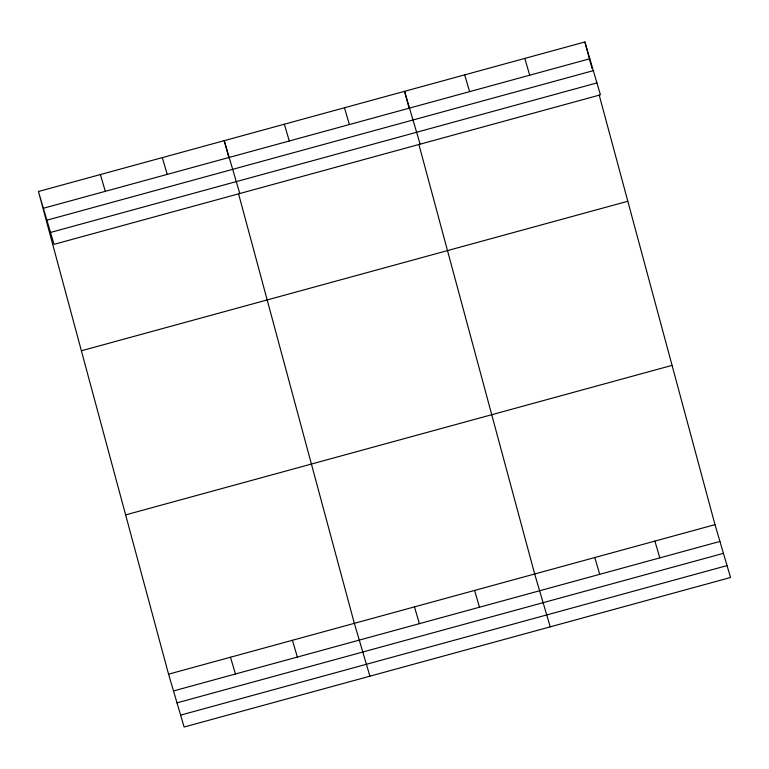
<?xml version="1.0" encoding="UTF-8"?>
<svg xmlns="http://www.w3.org/2000/svg" width="769" height="769" viewBox="0 0 769 769"><rect width="100%" height="100%" fill="white"/><g stroke="black" fill="none" stroke-linecap="round" stroke-linejoin="round"><path stroke-width="1.15" d="M38.45 191.5L584.882 41.978L600.435 94.827L54.003 244.35L38.45 191.5L168.565 674.173L184.118 727.022L730.55 577.5L714.997 524.65L599.195 95.068M43.391 208.274L589.823 58.752M46.89 220.184L593.322 70.652M50.504 232.449L596.936 82.917M81.389 350.779L627.821 201.257M125.626 514.894L672.058 365.371M168.565 674.173L714.997 524.65M173.496 690.947L719.938 541.424M177.005 702.856L723.437 553.334M180.619 715.122L727.051 565.6M524.775 58.425L529.716 75.199M654.89 541.097L659.821 557.871M464.668 74.872L469.609 91.646M594.783 557.544L599.714 574.318M420.114 144.168L404.561 91.319L409.223 108.631M550.229 626.841L534.676 573.991L418.874 144.409M344.454 107.766L349.386 124.54M474.569 590.438L479.5 607.222M284.347 124.213L289.279 140.987M414.462 606.885L419.393 623.669M239.793 193.509L224.24 140.66L228.902 157.972M369.908 676.182L354.346 623.332L238.553 193.759M162.307 157.607L167.248 174.38M292.422 640.279L297.363 657.062M100.383 174.553L105.315 191.327M230.489 657.226L235.429 674.009M584.882 41.978L592.034 68.528"/></g></svg>
